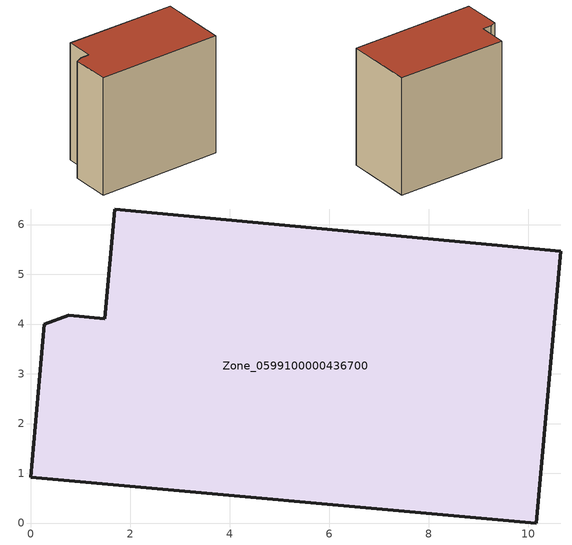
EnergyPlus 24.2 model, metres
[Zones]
Zone_0599100000436700
 floor ground (C_G): 10.16,0 0,0.92 0.28,4 0.77,4.17 1.49,4.11 1.69,6.31 10.66,5.46 z0
 wall outside (C_F): 0,0.92 10.16,0 10.66,5.46 1.69,6.31 1.49,4.11 0.77,4.17 0.28,4 0,0.92 z0:9.76
 roof outside (C_R): 0.77,4.17 0.28,4 0,0.92 10.16,0 10.66,5.46 1.69,6.31 1.49,4.11 z9.76
[BUILDING]
Pand.0599100000436700: North Axis=0; Terrain=City; Loads Convergence Tolerance Value=0.04; Temperature Convergence Tolerance Value=0.4; Solar Distribution=FullExterior; Maximum Number of Warmup Days=25; Minimum Number of Warmup Days=1
[Site:Location]
Rotterdam.The.Hague.AP_ZH_NLD Design_Conditions: Latitude=51.96; Longitude=4.45; Time Zone=1; Elevation=-4.5
[SITE:GROUNDTEMPERATURE:BUILDINGSURFACE]
18, 18, 18, 18, 18, 18, 18, 18, 18, 18, 18, 18
[MATERIAL] Thermal Absorptance=0.9; Solar Absorptance=0.7; Visible Absorptance=0.7
Name | Roughness | Thickness | Conductivity | Density | Specific Heat
G.TI.2006-2014 | MediumSmooth | 0.15 | 0.06 | 540 | 1210
F.TI.2006-2014 | Rough | 0.3 | 0.12 | 1920 | 840
R.TI.2006-2014 | MediumRough | 0.2 | 0.08 | 1500 | 1000
[CONSTRUCTION]
C_G: G.TI.2006-2014
C_F: F.TI.2006-2014
C_R: R.TI.2006-2014
[ZONE]
Zone_0599100000436700: Type=1; Multiplier=1; Ceiling Height=Autocalculate; Volume=Autocalculate; Floor Area=autocalculate; Part of Total Floor Area=Yes
[ZONEINFILTRATION:DESIGNFLOWRATE]
Infil_Zone_0599100000436700: Zone or ZoneList or Space or SpaceList=Zone_0599100000436700; Schedule=AlwaysOn; Design Flow Rate Calculation Method=Flow/Area; Flow Rate per Floor Area=0.0015; Constant Term Coefficient=1; Temperature Term Coefficient=0; Velocity Term Coefficient=0; Velocity Squared Term Coefficient=0
[HVACTEMPLATE:ZONE:IDEALLOADSAIRSYSTEM]
Zone_0599100000436700: Maximum Heating Supply Air Temperature=50; Minimum Cooling Supply Air Temperature=13; Maximum Heating Supply Air Humidity Ratio=0.0156; Minimum Cooling Supply Air Humidity Ratio=0.0077; Heating Limit=NoLimit; Cooling Limit=NoLimit; Dehumidification Control Type=ConstantSensibleHeatRatio; Cooling Sensible Heat Ratio=0.7; Dehumidification Setpoint=60; Humidification Control Type=None; Humidification Setpoint=30; Outdoor Air Method=None; Outdoor Air Flow Rate per Person=0.00944; Outdoor Air Flow Rate per Zone Floor Area=0; Outdoor Air Flow Rate per Zone=0; Demand Controlled Ventilation Type=None; Outdoor Air Economizer Type=NoEconomizer; Heat Recovery Type=None; Sensible Heat Recovery Effectiveness=0.7; Latent Heat Recovery Effectiveness=0.65
[ZONECONTROL:THERMOSTAT]
ThermostatControl_Zone_0599100000436700: Zone or ZoneList=Zone_0599100000436700; Control Type Schedule=DualSetpointControlType; Control 1=Thermostat_Zone_0599100000436700; Temperature Difference Between Cutout And Setpoint=0
[THERMOSTATSETPOINT:DUALSETPOINT]
Thermostat_Zone_0599100000436700: Heating Setpoint Temperature Schedule=HeatingSetpoint_Zone_0599100000436700; Cooling Setpoint Temperature Schedule=CoolingSetpoint_Zone_0599100000436700
[SCHEDULE:COMPACT]
HeatingSetpoint_Zone_0599100000436700: Through: 12/31, For: AllDays, Until: 24:00, 21
CoolingSetpoint_Zone_0599100000436700: Through: 12/31, For: AllDays, Until: 24:00, 24
DualSetpointControlType: Through: 12/31, For: AllDays, Until: 24:00, 4
AlwaysOn: Through: 12/31, For: AllDays, Until: 24:00, 1
